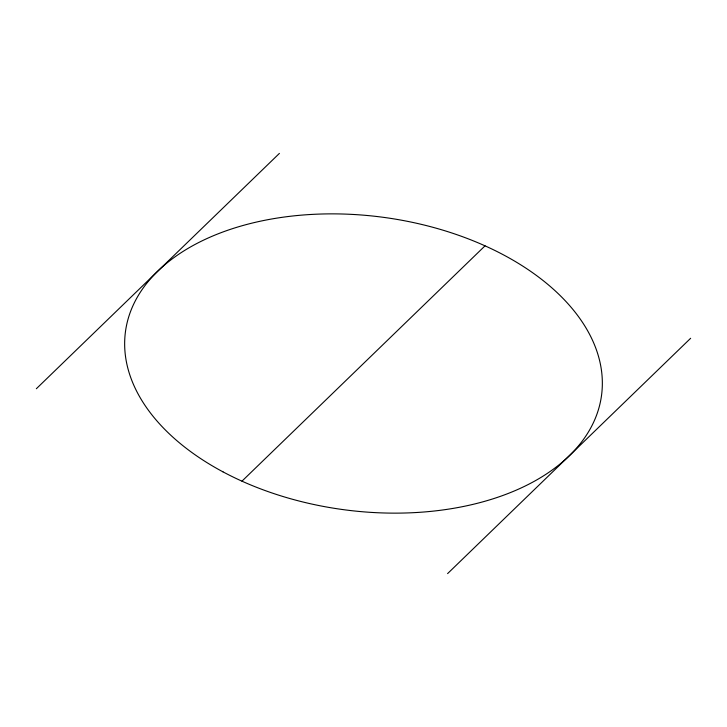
<?xml version="1.0" encoding="UTF-8"?>
<svg xmlns="http://www.w3.org/2000/svg" width="727" height="727" viewBox="0 0 727 727"><rect width="100%" height="100%" fill="white"/><g stroke="black" fill="none" stroke-linecap="round" stroke-linejoin="round"><path stroke-width="1.09" d="M36.35 388.727L279.413 153.388M241.964 481.165L485.036 245.835M447.587 573.612L690.65 338.273M222.971 471.85A240.164 147.526 7.6 0 0 601.02 398.714A240.164 147.526 7.6 0 0 266.509 219.945A240.164 147.526 7.6 0 0 222.971 471.85"/></g></svg>
